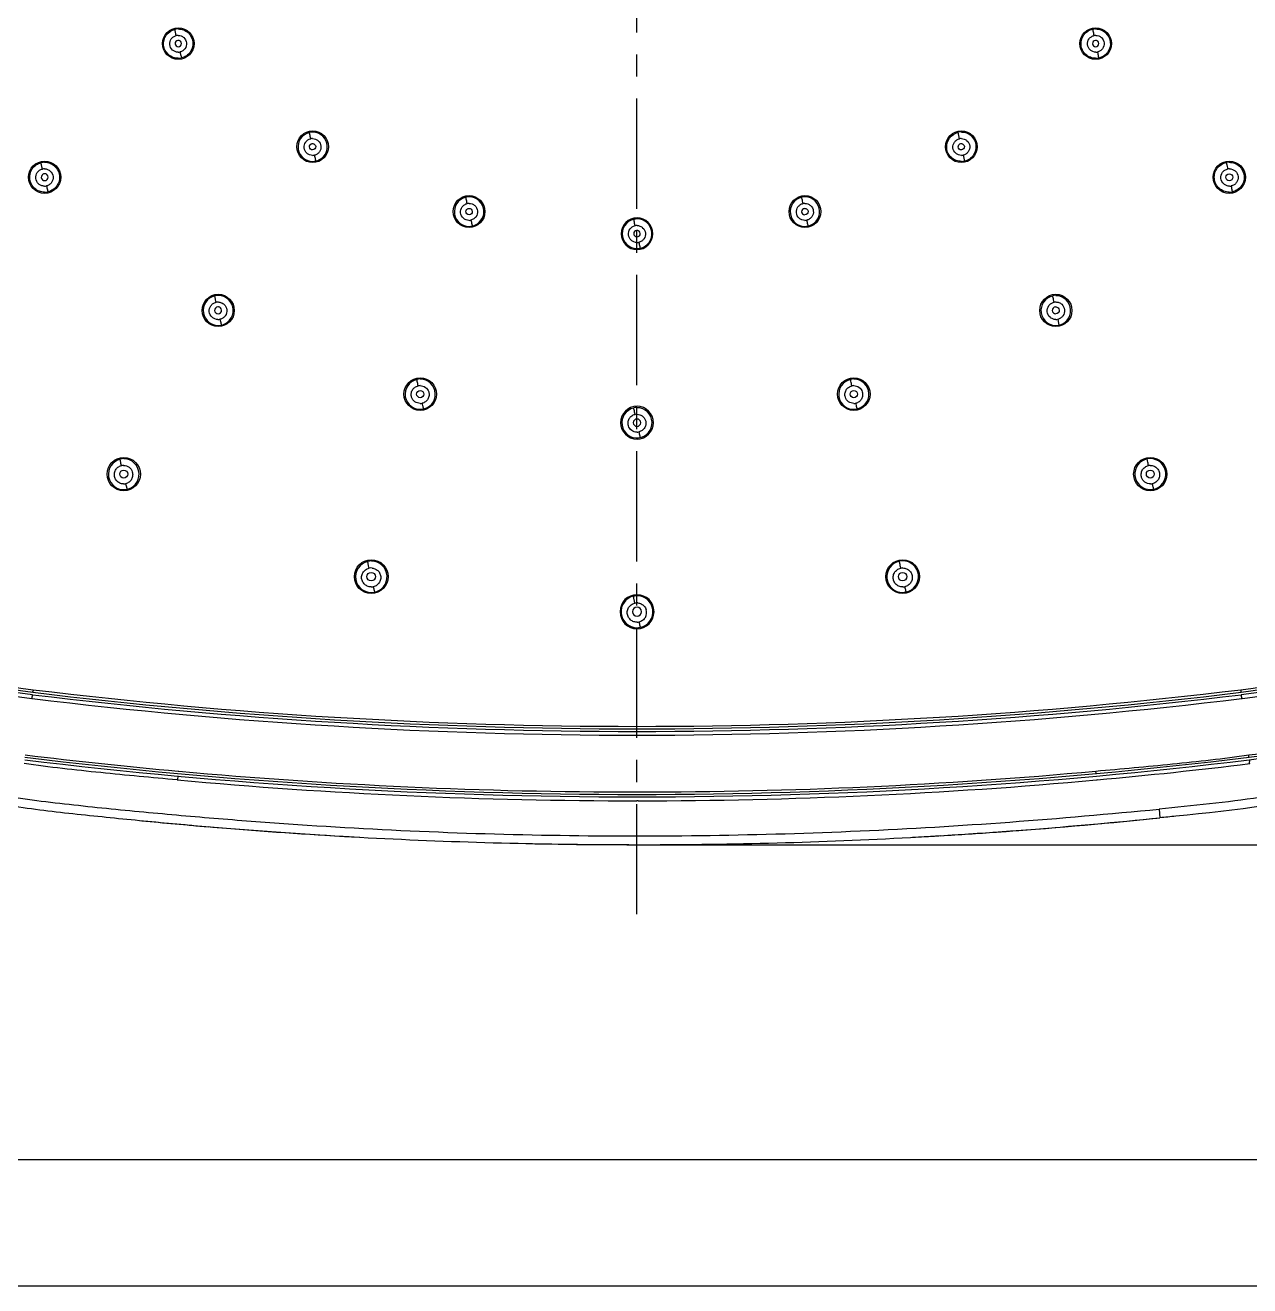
# Model space of a CAD drawing. Extents: x 60834 to 61254, y -28661 to -28364.
# Drawn here: x 60944.9 to 61042.1, y -28661.5 to -28561.4 of the extents above; entities that cross this region are included whole.
import ezdxf

# ---------------------------------------------------------------- set-up
doc = ezdxf.new("R2010")
doc.units = 0
doc.header["$LTSCALE"] = 7
doc.header["$MEASUREMENT"] = 0
doc.linetypes.add('CENTER', pattern=[2, 1.25, -0.25, 0.25, -0.25])
doc.layers.get('0').update_dxf_attribs({"color": 2, "linetype": 'CONTINUOUS'})
for name, color, linetype in [('08_ALL_FEATURES', 7, 'CONTINUOUS'), ('CL', 1, 'CENTER'), ('DIM', 2, 'CONTINUOUS'), ('TXT', 4, 'CONTINUOUS')]:
    doc.layers.add(name, color=color, linetype=linetype)

# ---------------------------------------------------------------- blocks, each defined once
blk = doc.blocks.new('BORDER')
blk.add_line((0, 0), (1, 0))

msp = doc.modelspace()

# ---------------------------------------------------------------- linework, layer by layer
at = {"layer": '08_ALL_FEATURES', "color": 7, "linetype": 'Continuous'}
for p, q in [((61019.1, -28570.45), (61019, -28569.94)), ((61019.38, -28571.76), (61019.48, -28572.23)), ((61026.89, -28584.79), (61026.98, -28585.25)), ((61041.55, -28614.87), (61041.51, -28614.88)), ((61042.07, -28619.51), (61042.07, -28619.45)), ((60957.03, -28621.03), (60957, -28621.34)), ((60957.07, -28620.65), (60957.12, -28620.65)), ((61029.93, -28620.83), (61029.91, -28620.64)), ((61030.03, -28621.34), (61029.97, -28621.35)), ((60993.49, -28622.3), (60993.59, -28622.3)), ((60993.59, -28623), (60993.48, -28623)), ((61034.45, -28624.41), (61034.77, -28624.38)), ((61034.77, -28624.38), (61035.01, -28624.35)), ((61034.94, -28623.66), (61035.01, -28624.35))]:
    msp.add_line(p, q, dxfattribs=at)
for centre, radius in [((60957.07, -28562.9), 1.25), ((61029.9, -28562.9), 1.25), ((60967.74, -28571.09), 1.26), ((61019.24, -28571.09), 1.26), ((60946.46, -28573.51), 1.28), ((61040.51, -28573.51), 1.28), ((61040.51, -28573.51), 0.271), ((60980.16, -28576.23), 1.26), ((61006.82, -28576.23), 1.26), ((60960.24, -28584.08), 1.28), ((61026.74, -28584.08), 1.28), ((60976.28, -28590.72), 1.29), ((61010.7, -28590.72), 1.29), ((60976.28, -28590.72), 0.287), ((61010.7, -28590.72), 0.287), ((60952.74, -28597.07), 1.32), ((61034.24, -28597.07), 1.32), ((60952.74, -28597.07), 0.314), ((61034.24, -28597.07), 0.314), ((60972.39, -28605.21), 1.34), ((61014.58, -28605.21), 1.34), ((60972.39, -28605.21), 0.338), ((61014.58, -28605.21), 0.338)]:
    msp.add_circle(centre, radius, dxfattribs=at)
for centre, radius, start, end in [((60957.07, -28562.89), 1.16, 89.7929, 103.0205), ((60957.06, -28562.92), 0.669, 89.3506, 103.0113), ((61029.9, -28562.89), 1.15, 89.8424, 101.1871), ((61029.92, -28562.92), 0.668, 90.6955, 101.2686), ((60957.06, -28562.91), 0.669, 269.3507, 283.0116), ((60957.07, -28562.91), 1.16, 269.897, 282.9821), ((61029.91, -28562.91), 1.16, 269.8334, 281.2278), ((61029.92, -28562.91), 0.668, 270.6956, 281.2683), ((60967.74, -28571.09), 1.16, 102.5524, 89.9853), ((60967.73, -28571.08), 1.16, 89.8056, 102.4802), ((60967.73, -28571.11), 0.672, 89.7624, 102.4836), ((61019.23, -28571.07), 1.16, 89.8246, 101.8227), ((61019.24, -28571.11), 0.672, 90.2826, 101.8548), ((60946.46, -28573.5), 1.18, 89.7815, 103.5245), ((60967.73, -28571.1), 0.672, 269.7625, 282.4836), ((61019.24, -28571.09), 1.16, 269.851, 281.8325), ((61040.51, -28573.49), 1.17, 89.8568, 100.7786), ((60946.44, -28573.53), 0.692, 88.9844, 103.4581), ((61040.53, -28573.53), 0.691, 91.0649, 100.9135), ((60951.06, -28568.91), 46, 186.9378, 263.0622), ((60951.06, -28568.91), 45.8, 186.9378, 263.0622), ((60951.06, -28568.91), 45.61, 186.9506, 263.0462), ((60946.45, -28573.52), 0.692, 268.9844, 283.4585), ((61040.53, -28573.53), 0.691, 271.065, 280.9129), ((61035.91, -28568.91), 45.61, 276.9504, 353.047), ((61035.91, -28568.91), 45.8, 276.9378, 353.0622), ((61035.91, -28568.91), 46, 276.9378, 353.0622), ((60951.06, -28568.91), 46.31, 187.0008, 263.048), ((60946.47, -28573.51), 1.18, 269.9161, 283.4626), ((60980.16, -28576.24), 1.17, 102.3731, 89.9918), ((60980.15, -28576.22), 1.16, 89.8111, 102.3026), ((61006.82, -28576.24), 1.17, 102.1278, 89.9991), ((61006.81, -28576.22), 1.16, 89.8172, 102.0599), ((61040.51, -28573.52), 1.18, 269.8175, 280.8352), ((61035.91, -28568.91), 46.31, 277.0008, 353.0481), ((61035.91, -28568.91), 51, 276.9378, 353.0622), ((61035.91, -28568.91), 51.2, 276.9378, 353.0622), ((60980.16, -28576.26), 0.678, 89.9313, 102.2926), ((61006.82, -28576.26), 0.678, 90.1135, 102.0729), ((60980.16, -28576.26), 0.67, 269.8519, 282.3697), ((60993.49, -28577.99), 1.26, 90.0044, 269.9956), ((60993.49, -28577.99), 1.17, 102.2583, 282.1802), ((60993.48, -28577.98), 1.16, 89.8139, 102.189), ((60993.49, -28578.02), 0.68, 90.0224, 102.1869), ((60993.49, -28577.99), 1.26, 270.0044, 89.9956), ((60993.49, -28577.99), 1.18, 282.2401, 89.9955), ((61006.82, -28576.26), 0.669, 270.0335, 282.1508), ((60993.49, -28578.02), 0.672, 269.9409, 282.2659), ((60960.24, -28584.08), 1.19, 102.8029, 89.9794), ((60960.23, -28584.07), 1.18, 89.7988, 102.7267), ((60960.23, -28584.11), 0.699, 89.6066, 102.6721), ((61026.74, -28584.09), 1.18, 101.763, 90.0123), ((61026.73, -28584.06), 1.18, 89.8278, 101.7036), ((61026.74, -28584.11), 0.698, 90.4397, 101.7386), ((61026.74, -28584.1), 0.698, 270.4395, 281.7338), ((60976.27, -28590.71), 1.19, 89.8059, 102.4482), ((61010.69, -28590.71), 1.19, 89.8158, 102.0654), ((60976.28, -28590.73), 1.2, 102.5219, 89.9896), ((60976.27, -28590.76), 0.711, 89.8683, 102.3815), ((61010.7, -28590.73), 1.2, 102.1302, 90.0013), ((61010.7, -28590.76), 0.711, 90.1741, 102.0498), ((61010.7, -28590.75), 0.711, 270.1746, 282.0432), ((60993.49, -28592.99), 1.3, 90.0055, 269.9945), ((60993.49, -28593), 1.2, 102.3348, 90), ((60993.48, -28592.98), 1.2, 89.8101, 102.2675), ((60993.49, -28593.03), 0.716, 90.0213, 102.2165), ((60993.49, -28592.99), 1.3, 270.0055, 89.9945), ((60993.49, -28592.99), 0.292, 90.0017, 269.9983), ((60993.49, -28592.99), 0.292, 270.0015, 89.9985), ((60993.49, -28593.02), 0.716, 270.0227, 282.2063), ((60952.74, -28597.08), 1.22, 103.1941, 89.9696), ((60952.73, -28597.06), 1.22, 89.7864, 103.1104), ((60952.73, -28597.12), 0.738, 89.4424, 103.1093), ((61034.24, -28597.07), 1.23, 101.539, 269.9735), ((61034.23, -28597.05), 1.22, 89.8322, 101.4804), ((61034.25, -28597.12), 0.736, 90.6368, 101.5331), ((61034.24, -28597.07), 1.23, 281.5413, 90.0265), ((60952.73, -28597.12), 0.731, 269.3387, 283.1601), ((61034.24, -28597.08), 1.22, 269.8231, 281.489), ((60972.4, -28605.22), 1.25, 102.766, 89.9894), ((60972.39, -28605.2), 1.24, 89.7919, 102.6889), ((60972.39, -28605.29), 0.769, 83.9656, 102.4235), ((61014.58, -28605.21), 1.26, 102.084, 269.9895), ((61014.58, -28605.2), 1.24, 89.8091, 102.0155), ((61014.59, -28605.29), 0.769, 90.3181, 101.8999), ((61014.58, -28605.21), 1.26, 282.0517, 90.0105), ((60972.39, -28605.26), 0.77, 269.7322, 282.3923), ((61014.58, -28605.22), 1.24, 269.8272, 281.988), ((61014.58, -28605.26), 0.77, 270.3166, 281.8761), ((60993.49, -28607.99), 1.35, 90.0113, 269.9887), ((60993.49, -28607.99), 1.27, 102.4377, 270), ((60993.48, -28607.98), 1.25, 89.7968, 102.3632), ((60993.49, -28608.08), 0.781, 90.0294, 102.125), ((60993.49, -28607.99), 1.35, 270.0113, 89.9887), ((60993.49, -28607.99), 1.27, 282.3853, 89.9999), ((60993.48, -28608.08), 0.784, 84.6885, 89.8399), ((60993.49, -28607.99), 0.347, 90.0038, 269.9962), ((60993.49, -28607.99), 0.347, 270.0037, 89.9963), ((60993.5, -28608.06), 0.756, 329.4881, 17.9221), ((60993.49, -28608.04), 0.782, 270.0258, 282.0912), ((60993.49, -28608), 1.26, 269.8336, 282.3148), ((60993.49, -28220.24), 397.05, 263.0622, 276.9378), ((60958.69, -28615.75), 13.23, 173.2063, 173.6569), ((60993.49, -28220.45), 396.64, 263.0573, 276.9425), ((60993.49, -28220.46), 397.33, 263.0573, 276.9423), ((60993.49, -28220.24), 397.25, 263.0622, 276.9378), ((60993.27, -28222.63), 399.66, 263.0512, 264.8025), ((61026.27, -28621.24), 15.9, 6.4591, 6.8032), ((60993.49, -28220.24), 402.45, 263.0622, 276.9378), ((60993.49, -28220.24), 402.25, 263.0622, 276.9378), ((60993.71, -28222.7), 400.29, 275.2055, 276.9489), ((61013.22, -28623.51), 29.12, 6.8124, 7.1243), ((60993.48, -28220.48), 402.52, 264.7996, 270), ((60993.49, -28220.38), 401.92, 264.8077, 270), ((60993.49, -28220.47), 401.83, 270.0148, 275.2007), ((60993.48, -28220.39), 402.61, 270.0151, 275.1995), ((60999.69, -28152.84), 473.93, 264.4891, 265.13), ((60992.77, -28234.89), 391.58, 265.119, 265.9624), ((60992.22, -28242.32), 384.13, 265.967, 266.8973), ((60993.51, -28220.35), 406.13, 268.7534, 269.9058), ((60994.41, -28236.27), 390.19, 273.079, 273.2167), ((60994.6, -28239.76), 386.69, 273.2166, 273.4106)]:
    msp.add_arc(centre, radius, start, end, dxfattribs=at)
for points, knots in [([(61092.79, -28526.49), (61092.79, -28529.17), (61092.73, -28534.53), (61092.49, -28542.57), (61092.08, -28550.61), (61091.61, -28557.29), (61091.15, -28562.64), (61090.78, -28566.64), (61090.41, -28570.65), (61089.95, -28574.65), (61089.34, -28578.62), (61088.48, -28582.56), (61087.35, -28586.43), (61085.92, -28590.2), (61084.19, -28593.84), (61081.53, -28598.5), (61077.61, -28603.97), (61071.95, -28609.74), (61066.59, -28613.81), (61061.99, -28616.58), (61058.39, -28618.39), (61054.66, -28619.92), (61050.82, -28621.14), (61046.91, -28622.09), (61042.94, -28622.77), (61038.94, -28623.26), (61036.27, -28623.52), (61034.94, -28623.66)], [0, 0, 0, 0, 0.062473, 0.12495, 0.187427, 0.249893, 0.281125, 0.312367, 0.34362, 0.374864, 0.406104, 0.43738, 0.468655, 0.499912, 0.53118, 0.56246, 0.624944, 0.687427, 0.74991, 0.781181, 0.812453, 0.843717, 0.874986, 0.906263, 0.93751, 0.968753, 1, 1, 1, 1]), ([(61093.49, -28526.49), (61093.49, -28531.24), (61093.32, -28540.77), (61092.57, -28555.05), (61091.29, -28569.25), (61089.65, -28583.53), (61084.01, -28596.83), (61075.23, -28608.26), (61063.85, -28617), (61050.49, -28622.66), (61040.6, -28623.79), (61035.43, -28624.31), (61035.01, -28624.35)], [0, 0, 0, 0, 0.11002, 0.220041, 0.330061, 0.440081, 0.550102, 0.660122, 0.770142, 0.880163, 0.990183, 1, 1, 1, 1]), ([(60957.07, -28564.07), (60956.93, -28564.07), (60956.65, -28564.02), (60956.28, -28563.79), (60956.01, -28563.45), (60955.84, -28562.91), (60956.03, -28562.17), (60956.54, -28561.83), (60956.81, -28561.77)], [0, 0, 0, 0, 0.125894, 0.252493, 0.378539, 0.504126, 0.751887, 1, 1, 1, 1]), ([(60957.05, -28563.58), (60956.97, -28563.58), (60956.81, -28563.55), (60956.53, -28563.38), (60956.33, -28562.99), (60956.45, -28562.57), (60956.68, -28562.35), (60956.83, -28562.28), (60956.91, -28562.26)], [0, 0, 0, 0, 0.125973, 0.251976, 0.500135, 0.74816, 0.874096, 1, 1, 1, 1]), ([(60956.91, -28562.26), (60956.89, -28562.21), (60956.87, -28562.12), (60956.85, -28562), (60956.83, -28561.92), (60956.82, -28561.86), (60956.81, -28561.81), (60956.81, -28561.78), (60956.8, -28561.77), (60956.81, -28561.77)], [0, 0, 0, 0, 0.359212, 0.535051, 0.693385, 0.823417, 0.91909, 0.977034, 1, 1, 1, 1]), ([(60957.07, -28561.74), (60957.21, -28561.74), (60957.5, -28561.79), (60957.98, -28562.08), (60958.34, -28562.76), (60958.14, -28563.49), (60957.73, -28563.89), (60957.47, -28564.01), (60957.33, -28564.04)], [0, 0, 0, 0, 0.126006, 0.251731, 0.499613, 0.747897, 0.874031, 1, 1, 1, 1]), ([(60957.07, -28562.25), (60957.15, -28562.25), (60957.31, -28562.28), (60957.58, -28562.45), (60957.78, -28562.84), (60957.67, -28563.26), (60957.44, -28563.48), (60957.29, -28563.54), (60957.21, -28563.56)], [0, 0, 0, 0, 0.125981, 0.251975, 0.500137, 0.74816, 0.87409, 1, 1, 1, 1]), ([(61029.9, -28564.07), (61029.76, -28564.07), (61029.47, -28564.01), (61029.1, -28563.78), (61028.84, -28563.44), (61028.68, -28562.89), (61028.87, -28562.14), (61029.4, -28561.81), (61029.68, -28561.76)], [0, 0, 0, 0, 0.125831, 0.252347, 0.378401, 0.504002, 0.751837, 1, 1, 1, 1]), ([(61029.92, -28563.58), (61029.84, -28563.58), (61029.68, -28563.55), (61029.39, -28563.38), (61029.19, -28562.99), (61029.31, -28562.56), (61029.55, -28562.34), (61029.71, -28562.28), (61029.79, -28562.26)], [0, 0, 0, 0, 0.126061, 0.252086, 0.499928, 0.747847, 0.873937, 1, 1, 1, 1]), ([(61029.79, -28562.26), (61029.77, -28562.2), (61029.75, -28562.08), (61029.72, -28561.95), (61029.7, -28561.85), (61029.69, -28561.8), (61029.68, -28561.78), (61029.68, -28561.76), (61029.68, -28561.76)], [0, 0, 0, 0, 0.358476, 0.693205, 0.823585, 0.919465, 0.977384, 1, 1, 1, 1]), ([(61029.9, -28561.74), (61030.05, -28561.74), (61030.33, -28561.79), (61030.82, -28562.09), (61031.18, -28562.77), (61030.97, -28563.52), (61030.54, -28563.91), (61030.27, -28564.02), (61030.13, -28564.05)], [0, 0, 0, 0, 0.1261, 0.251783, 0.499496, 0.747694, 0.87393, 1, 1, 1, 1]), ([(61029.91, -28562.25), (61029.99, -28562.25), (61030.15, -28562.28), (61030.44, -28562.45), (61030.64, -28562.84), (61030.52, -28563.26), (61030.28, -28563.49), (61030.13, -28563.55), (61030.05, -28563.57)], [0, 0, 0, 0, 0.12605, 0.25207, 0.499901, 0.747831, 0.873926, 1, 1, 1, 1]), ([(60957.04, -28562.65), (60956.98, -28562.65), (60956.86, -28562.73), (60956.8, -28562.91), (60956.88, -28563.1), (60957.01, -28563.15), (60957.07, -28563.15)], [0, 0, 0, 0, 0.250515, 0.499451, 0.749763, 1, 1, 1, 1]), ([(60957.07, -28563.15), (60957.14, -28563.15), (60957.27, -28563.09), (60957.35, -28562.89), (60957.27, -28562.72), (60957.15, -28562.66), (60957.08, -28562.65), (60957.04, -28562.65)], [0, 0, 0, 0, 0.248554, 0.497242, 0.745986, 0.87313, 1, 1, 1, 1]), ([(61029.88, -28562.65), (61029.82, -28562.65), (61029.69, -28562.73), (61029.63, -28562.92), (61029.71, -28563.1), (61029.84, -28563.15), (61029.9, -28563.15)], [0, 0, 0, 0, 0.250629, 0.49964, 0.749852, 1, 1, 1, 1]), ([(61029.9, -28563.15), (61029.97, -28563.15), (61030.1, -28563.09), (61030.18, -28562.89), (61030.1, -28562.72), (61029.98, -28562.66), (61029.91, -28562.65), (61029.88, -28562.65)], [0, 0, 0, 0, 0.248643, 0.497409, 0.746046, 0.873139, 1, 1, 1, 1]), ([(60957.21, -28563.56), (60957.22, -28563.62), (60957.24, -28563.71), (60957.27, -28563.82), (60957.29, -28563.89), (60957.31, -28563.95), (60957.32, -28564), (60957.33, -28564.02), (60957.33, -28564.04), (60957.33, -28564.04)], [0, 0, 0, 0, 0.362439, 0.537991, 0.695388, 0.824405, 0.91933, 0.976996, 1, 1, 1, 1]), ([(61030.05, -28563.57), (61030.06, -28563.63), (61030.08, -28563.74), (61030.1, -28563.87), (61030.12, -28563.96), (61030.13, -28564), (61030.13, -28564.03), (61030.13, -28564.04), (61030.13, -28564.05)], [0, 0, 0, 0, 0.363559, 0.696362, 0.825145, 0.919848, 0.977329, 1, 1, 1, 1]), ([(60967.73, -28571.77), (60967.65, -28571.77), (60967.49, -28571.74), (60967.21, -28571.57), (60967, -28571.18), (60967.12, -28570.76), (60967.35, -28570.54), (60967.51, -28570.47), (60967.59, -28570.45)], [0, 0, 0, 0, 0.1261, 0.252174, 0.500118, 0.747962, 0.873971, 1, 1, 1, 1]), ([(60967.59, -28570.45), (60967.57, -28570.39), (60967.55, -28570.28), (60967.52, -28570.14), (60967.5, -28570.04), (60967.49, -28569.99), (60967.49, -28569.96), (60967.48, -28569.95), (60967.48, -28569.95)], [0, 0, 0, 0, 0.357842, 0.692808, 0.823395, 0.919434, 0.977415, 1, 1, 1, 1]), ([(60967.73, -28570.44), (60967.82, -28570.44), (60967.98, -28570.47), (60968.26, -28570.64), (60968.46, -28571.03), (60968.35, -28571.45), (60968.11, -28571.68), (60967.96, -28571.74), (60967.88, -28571.76)], [0, 0, 0, 0, 0.126091, 0.25216, 0.500093, 0.747946, 0.873959, 1, 1, 1, 1]), ([(61019.24, -28572.25), (61019.1, -28572.25), (61018.81, -28572.2), (61018.44, -28571.97), (61018.17, -28571.63), (61018.01, -28571.08), (61018.2, -28570.33), (61018.72, -28570), (61019, -28569.94)], [0, 0, 0, 0, 0.125872, 0.252404, 0.378424, 0.503979, 0.751754, 1, 1, 1, 1]), ([(61019.24, -28571.77), (61019.16, -28571.77), (61019, -28571.75), (61018.72, -28571.57), (61018.51, -28571.18), (61018.63, -28570.76), (61018.87, -28570.53), (61019.02, -28570.47), (61019.1, -28570.45)], [0, 0, 0, 0, 0.126099, 0.252149, 0.499998, 0.747857, 0.873925, 1, 1, 1, 1]), ([(61019.24, -28569.92), (61019.38, -28569.92), (61019.67, -28569.97), (61020.15, -28570.27), (61020.51, -28570.95), (61020.31, -28571.7), (61019.89, -28572.09), (61019.62, -28572.2), (61019.48, -28572.23)], [0, 0, 0, 0, 0.126132, 0.25186, 0.499601, 0.747758, 0.873953, 1, 1, 1, 1]), ([(61019.24, -28570.44), (61019.32, -28570.44), (61019.48, -28570.47), (61019.77, -28570.64), (61019.97, -28571.03), (61019.85, -28571.45), (61019.61, -28571.68), (61019.46, -28571.74), (61019.38, -28571.76)], [0, 0, 0, 0, 0.126089, 0.252135, 0.499971, 0.747841, 0.873914, 1, 1, 1, 1]), ([(60967.74, -28571.34), (60967.67, -28571.34), (60967.55, -28571.29), (60967.46, -28571.1), (60967.52, -28570.94), (60967.62, -28570.86), (60967.68, -28570.84), (60967.71, -28570.84)], [0, 0, 0, 0, 0.248917, 0.497808, 0.745958, 0.873804, 1, 1, 1, 1]), ([(60967.71, -28570.84), (60967.74, -28570.84), (60967.81, -28570.84), (60967.93, -28570.91), (60968.02, -28571.07), (60967.94, -28571.28), (60967.8, -28571.34), (60967.74, -28571.34)], [0, 0, 0, 0, 0.126906, 0.254097, 0.502748, 0.751376, 1, 1, 1, 1]), ([(61019.24, -28571.34), (61019.17, -28571.34), (61019.05, -28571.29), (61018.96, -28571.1), (61019.03, -28570.91), (61019.15, -28570.84), (61019.21, -28570.84)], [0, 0, 0, 0, 0.250026, 0.500014, 0.749374, 1, 1, 1, 1]), ([(61019.21, -28570.84), (61019.24, -28570.84), (61019.31, -28570.84), (61019.43, -28570.91), (61019.52, -28571.07), (61019.44, -28571.28), (61019.3, -28571.34), (61019.24, -28571.34)], [0, 0, 0, 0, 0.1269, 0.254064, 0.502651, 0.751328, 1, 1, 1, 1]), ([(60946.46, -28574.7), (60946.32, -28574.7), (60946.03, -28574.64), (60945.66, -28574.42), (60945.39, -28574.07), (60945.21, -28573.52), (60945.39, -28572.77), (60945.91, -28572.42), (60946.18, -28572.35)], [0, 0, 0, 0, 0.1259, 0.252529, 0.378586, 0.50418, 0.751915, 1, 1, 1, 1]), ([(60946.28, -28572.86), (60946.27, -28572.8), (60946.25, -28572.71), (60946.22, -28572.59), (60946.21, -28572.51), (60946.19, -28572.45), (60946.19, -28572.4), (60946.18, -28572.37), (60946.18, -28572.36), (60946.18, -28572.35)], [0, 0, 0, 0, 0.357967, 0.533652, 0.692032, 0.822214, 0.918092, 0.976324, 1, 1, 1, 1]), ([(60946.46, -28572.32), (60946.61, -28572.32), (60946.9, -28572.37), (60947.27, -28572.6), (60947.54, -28572.95), (60947.67, -28573.37), (60947.64, -28573.8), (60947.46, -28574.2), (60947.15, -28574.51), (60946.88, -28574.63), (60946.74, -28574.66)], [0, 0, 0, 0, 0.12499, 0.249748, 0.374988, 0.499772, 0.624614, 0.750085, 0.875125, 1, 1, 1, 1]), ([(60967.88, -28571.76), (60967.89, -28571.82), (60967.91, -28571.92), (60967.94, -28572.05), (60967.97, -28572.14), (60967.98, -28572.18), (60967.99, -28572.21), (60967.99, -28572.22), (60967.99, -28572.23)], [0, 0, 0, 0, 0.364102, 0.696675, 0.82529, 0.919882, 0.977334, 1, 1, 1, 1]), ([(61040.51, -28574.7), (61040.36, -28574.7), (61040.07, -28574.64), (61039.69, -28574.41), (61039.42, -28574.05), (61039.3, -28573.62), (61039.34, -28573.18), (61039.54, -28572.78), (61039.87, -28572.48), (61040.14, -28572.37), (61040.29, -28572.34)], [0, 0, 0, 0, 0.124745, 0.250147, 0.375118, 0.499664, 0.624722, 0.749628, 0.874473, 1, 1, 1, 1]), ([(61040.4, -28572.85), (61040.39, -28572.79), (61040.37, -28572.7), (61040.35, -28572.58), (61040.33, -28572.5), (61040.31, -28572.44), (61040.3, -28572.39), (61040.29, -28572.36), (61040.29, -28572.34), (61040.29, -28572.34)], [0, 0, 0, 0, 0.356908, 0.532948, 0.69195, 0.822713, 0.918925, 0.977068, 1, 1, 1, 1]), ([(61040.51, -28572.32), (61040.65, -28572.32), (61040.95, -28572.38), (61041.45, -28572.68), (61041.81, -28573.38), (61041.59, -28574.14), (61041.15, -28574.54), (61040.88, -28574.65), (61040.73, -28574.68)], [0, 0, 0, 0, 0.126133, 0.251799, 0.499443, 0.747632, 0.873903, 1, 1, 1, 1]), ([(60946.43, -28574.22), (60946.35, -28574.21), (60946.18, -28574.18), (60945.9, -28574.01), (60945.7, -28573.61), (60945.81, -28573.18), (60946.05, -28572.94), (60946.2, -28572.88), (60946.28, -28572.86)], [0, 0, 0, 0, 0.126056, 0.252142, 0.500269, 0.74816, 0.874076, 1, 1, 1, 1]), ([(60946.44, -28573.24), (60946.4, -28573.24), (60946.33, -28573.26), (60946.23, -28573.35), (60946.17, -28573.52), (60946.26, -28573.72), (60946.4, -28573.78), (60946.46, -28573.78)], [0, 0, 0, 0, 0.126145, 0.254215, 0.502177, 0.751039, 1, 1, 1, 1]), ([(60946.46, -28573.78), (60946.54, -28573.78), (60946.68, -28573.72), (60946.77, -28573.49), (60946.68, -28573.31), (60946.55, -28573.24), (60946.47, -28573.24), (60946.44, -28573.24)], [0, 0, 0, 0, 0.248515, 0.49713, 0.745916, 0.87312, 1, 1, 1, 1]), ([(60946.46, -28572.84), (60946.54, -28572.84), (60946.7, -28572.87), (60946.99, -28573.05), (60947.19, -28573.45), (60947.08, -28573.88), (60946.84, -28574.11), (60946.69, -28574.18), (60946.61, -28574.2)], [0, 0, 0, 0, 0.126049, 0.252128, 0.500245, 0.748145, 0.874064, 1, 1, 1, 1]), ([(61040.54, -28574.22), (61040.46, -28574.22), (61040.28, -28574.19), (61039.99, -28574.01), (61039.78, -28573.61), (61039.9, -28573.16), (61040.15, -28572.93), (61040.32, -28572.87), (61040.4, -28572.85)], [0, 0, 0, 0, 0.126055, 0.252046, 0.499793, 0.747745, 0.873894, 1, 1, 1, 1]), ([(61040.52, -28572.84), (61040.6, -28572.84), (61040.77, -28572.87), (61041.07, -28573.04), (61041.28, -28573.45), (61041.16, -28573.89), (61040.9, -28574.12), (61040.74, -28574.19), (61040.66, -28574.2)], [0, 0, 0, 0, 0.126043, 0.25203, 0.499766, 0.747729, 0.873883, 1, 1, 1, 1]), ([(60946.61, -28574.2), (60946.62, -28574.25), (60946.64, -28574.34), (60946.67, -28574.45), (60946.69, -28574.52), (60946.71, -28574.58), (60946.72, -28574.62), (60946.73, -28574.65), (60946.74, -28574.66), (60946.74, -28574.66)], [0, 0, 0, 0, 0.362741, 0.537982, 0.694956, 0.82362, 0.918389, 0.976222, 1, 1, 1, 1]), ([(61040.66, -28574.2), (61040.67, -28574.26), (61040.69, -28574.35), (61040.7, -28574.46), (61040.72, -28574.53), (61040.73, -28574.59), (61040.73, -28574.63), (61040.73, -28574.66), (61040.74, -28574.67), (61040.73, -28574.68)], [0, 0, 0, 0, 0.364545, 0.539893, 0.696667, 0.825019, 0.919459, 0.976952, 1, 1, 1, 1]), ([(60980.01, -28575.6), (60980, -28575.54), (60979.97, -28575.42), (60979.94, -28575.28), (60979.92, -28575.18), (60979.91, -28575.13), (60979.91, -28575.1), (60979.91, -28575.09), (60979.91, -28575.08)], [0, 0, 0, 0, 0.357011, 0.692378, 0.823264, 0.919508, 0.977531, 1, 1, 1, 1]), ([(61006.68, -28575.6), (61006.66, -28575.53), (61006.64, -28575.42), (61006.6, -28575.26), (61006.58, -28575.15), (61006.57, -28575.1), (61006.57, -28575.08)], [0, 0, 0, 0, 0.356925, 0.692386, 0.919602, 1, 1, 1, 1]), ([(61042.06, -28619.36), (61044.84, -28619.02), (61050.38, -28617.88), (61058.26, -28614.8), (61065.54, -28610.49), (61072, -28605.01), (61077.47, -28598.56), (61081.8, -28591.28), (61084.87, -28583.38), (61086.02, -28577.84), (61086.36, -28575.05)], [0, 0, 0, 0, 0.124961, 0.249902, 0.374878, 0.4998, 0.624775, 0.749698, 0.874891, 1, 1, 1, 1]), ([(60980.15, -28576.93), (60980.07, -28576.93), (60979.91, -28576.9), (60979.63, -28576.73), (60979.42, -28576.33), (60979.54, -28575.91), (60979.78, -28575.68), (60979.93, -28575.61), (60980.01, -28575.6)], [0, 0, 0, 0, 0.126125, 0.252206, 0.500099, 0.747909, 0.873939, 1, 1, 1, 1]), ([(60980.16, -28576.49), (60980.09, -28576.49), (60979.96, -28576.44), (60979.88, -28576.25), (60979.93, -28576.08), (60980.03, -28576), (60980.1, -28575.98), (60980.13, -28575.98)], [0, 0, 0, 0, 0.249155, 0.497829, 0.745758, 0.873759, 1, 1, 1, 1]), ([(60980.13, -28575.98), (60980.17, -28575.98), (60980.24, -28575.98), (60980.36, -28576.05), (60980.44, -28576.22), (60980.37, -28576.43), (60980.23, -28576.49), (60980.16, -28576.49)], [0, 0, 0, 0, 0.126927, 0.254119, 0.502734, 0.751349, 1, 1, 1, 1]), ([(60980.16, -28575.58), (60980.24, -28575.58), (60980.4, -28575.61), (60980.69, -28575.78), (60980.89, -28576.18), (60980.77, -28576.6), (60980.53, -28576.83), (60980.38, -28576.89), (60980.3, -28576.91)], [0, 0, 0, 0, 0.126115, 0.252191, 0.500072, 0.747893, 0.873927, 1, 1, 1, 1]), ([(61006.82, -28576.93), (61006.74, -28576.93), (61006.57, -28576.9), (61006.29, -28576.73), (61006.08, -28576.33), (61006.2, -28575.9), (61006.44, -28575.68), (61006.6, -28575.61), (61006.68, -28575.6)], [0, 0, 0, 0, 0.126123, 0.252194, 0.500048, 0.747867, 0.873921, 1, 1, 1, 1]), ([(61006.79, -28575.98), (61006.73, -28575.98), (61006.6, -28576.05), (61006.53, -28576.24), (61006.62, -28576.44), (61006.75, -28576.49), (61006.82, -28576.49)], [0, 0, 0, 0, 0.250642, 0.499551, 0.749741, 1, 1, 1, 1]), ([(61006.79, -28575.98), (61006.82, -28575.98), (61006.89, -28575.98), (61007.02, -28576.05), (61007.1, -28576.22), (61007.02, -28576.43), (61006.88, -28576.49), (61006.82, -28576.49)], [0, 0, 0, 0, 0.126925, 0.254112, 0.502697, 0.751333, 1, 1, 1, 1]), ([(61006.82, -28575.58), (61006.9, -28575.58), (61007.06, -28575.61), (61007.35, -28575.78), (61007.55, -28576.18), (61007.44, -28576.6), (61007.19, -28576.83), (61007.04, -28576.9), (61006.96, -28576.91)], [0, 0, 0, 0, 0.126114, 0.252179, 0.500021, 0.747851, 0.873909, 1, 1, 1, 1]), ([(60980.3, -28576.91), (60980.31, -28576.97), (60980.34, -28577.08), (60980.37, -28577.21), (60980.39, -28577.29), (60980.4, -28577.34), (60980.4, -28577.36), (60980.41, -28577.38), (60980.41, -28577.38)], [0, 0, 0, 0, 0.364774, 0.697059, 0.825466, 0.919924, 0.977343, 1, 1, 1, 1]), ([(60993.49, -28578.69), (60993.4, -28578.69), (60993.24, -28578.66), (60992.95, -28578.48), (60992.75, -28578.09), (60992.87, -28577.66), (60993.11, -28577.43), (60993.26, -28577.37), (60993.34, -28577.35)], [0, 0, 0, 0, 0.126132, 0.252212, 0.500078, 0.747881, 0.873924, 1, 1, 1, 1]), ([(60993.34, -28577.35), (60993.33, -28577.29), (60993.3, -28577.17), (60993.27, -28577.03), (60993.26, -28576.93), (60993.25, -28576.89), (60993.24, -28576.85), (60993.24, -28576.84), (60993.24, -28576.84)], [0, 0, 0, 0, 0.356737, 0.692233, 0.823218, 0.919531, 0.977572, 1, 1, 1, 1]), ([(60993.49, -28577.33), (60993.57, -28577.34), (60993.73, -28577.37), (60994.02, -28577.54), (60994.22, -28577.93), (60994.11, -28578.36), (60993.87, -28578.59), (60993.71, -28578.65), (60993.63, -28578.67)], [0, 0, 0, 0, 0.126122, 0.252197, 0.500052, 0.747865, 0.873912, 1, 1, 1, 1]), ([(61006.96, -28576.91), (61006.97, -28576.97), (61007, -28577.08), (61007.02, -28577.22), (61007.05, -28577.32), (61007.06, -28577.37), (61007.06, -28577.38)], [0, 0, 0, 0, 0.36494, 0.697233, 0.920051, 1, 1, 1, 1]), ([(60993.46, -28577.73), (60993.4, -28577.73), (60993.27, -28577.8), (60993.2, -28578), (60993.29, -28578.19), (60993.42, -28578.24), (60993.49, -28578.24)], [0, 0, 0, 0, 0.250635, 0.499526, 0.749722, 1, 1, 1, 1]), ([(60993.49, -28578.24), (60993.55, -28578.24), (60993.7, -28578.18), (60993.78, -28577.97), (60993.69, -28577.8), (60993.57, -28577.73), (60993.49, -28577.73), (60993.46, -28577.73)], [0, 0, 0, 0, 0.248647, 0.497282, 0.7459, 0.87307, 1, 1, 1, 1]), ([(60993.63, -28578.67), (60993.64, -28578.73), (60993.67, -28578.84), (60993.7, -28578.96), (60993.71, -28579.05), (60993.73, -28579.1), (60993.73, -28579.12), (60993.74, -28579.14)], [0, 0, 0, 0, 0.365043, 0.697254, 0.825593, 0.92, 1, 1, 1, 1]), ([(60960.22, -28584.8), (60960.14, -28584.8), (60959.97, -28584.77), (60959.68, -28584.59), (60959.47, -28584.19), (60959.59, -28583.75), (60959.84, -28583.52), (60959.99, -28583.45), (60960.08, -28583.43)], [0, 0, 0, 0, 0.126169, 0.2523, 0.500242, 0.747969, 0.873951, 1, 1, 1, 1]), ([(60960.08, -28583.43), (60960.06, -28583.37), (60960.04, -28583.28), (60960.02, -28583.16), (60960, -28583.08), (60959.99, -28583.01), (60959.98, -28582.96), (60959.97, -28582.93), (60959.97, -28582.92), (60959.97, -28582.91)], [0, 0, 0, 0, 0.35586, 0.532003, 0.691333, 0.822452, 0.918926, 0.977155, 1, 1, 1, 1]), ([(60960.23, -28583.41), (60960.32, -28583.42), (60960.49, -28583.45), (60960.78, -28583.62), (60960.99, -28584.03), (60960.87, -28584.46), (60960.62, -28584.7), (60960.46, -28584.76), (60960.38, -28584.78)], [0, 0, 0, 0, 0.126161, 0.252287, 0.500217, 0.747955, 0.87394, 1, 1, 1, 1]), ([(61026.75, -28584.8), (61026.66, -28584.8), (61026.49, -28584.77), (61026.2, -28584.59), (61025.99, -28584.19), (61026.11, -28583.75), (61026.36, -28583.51), (61026.52, -28583.45), (61026.6, -28583.43)], [0, 0, 0, 0, 0.126155, 0.252217, 0.499951, 0.74774, 0.873852, 1, 1, 1, 1]), ([(61026.6, -28583.43), (61026.58, -28583.31), (61026.54, -28583.14), (61026.51, -28582.96), (61026.49, -28582.91)], [0, 0, 0, 0, 0.691574, 1, 1, 1, 1]), ([(61026.74, -28583.41), (61026.82, -28583.41), (61027, -28583.44), (61027.29, -28583.62), (61027.5, -28584.03), (61027.38, -28584.47), (61027.13, -28584.7), (61026.97, -28584.77), (61026.89, -28584.79)], [0, 0, 0, 0, 0.126145, 0.252202, 0.499925, 0.747724, 0.873841, 1, 1, 1, 1]), ([(60960.21, -28583.8), (60960.14, -28583.8), (60960.01, -28583.88), (60959.93, -28584.09), (60960.03, -28584.3), (60960.17, -28584.35), (60960.24, -28584.35)], [0, 0, 0, 0, 0.250465, 0.499651, 0.749678, 1, 1, 1, 1]), ([(60960.24, -28584.35), (60960.31, -28584.35), (60960.46, -28584.29), (60960.54, -28584.06), (60960.45, -28583.88), (60960.32, -28583.8), (60960.25, -28583.8), (60960.21, -28583.8)], [0, 0, 0, 0, 0.248621, 0.497145, 0.745782, 0.873037, 1, 1, 1, 1]), ([(61026.71, -28583.8), (61026.64, -28583.8), (61026.51, -28583.88), (61026.43, -28584.09), (61026.53, -28584.3), (61026.67, -28584.35), (61026.74, -28584.35)], [0, 0, 0, 0, 0.250612, 0.499919, 0.749802, 1, 1, 1, 1]), ([(61026.71, -28583.8), (61026.74, -28583.8), (61026.82, -28583.81), (61026.95, -28583.88), (61027.04, -28584.06), (61026.96, -28584.29), (61026.81, -28584.35), (61026.74, -28584.35)], [0, 0, 0, 0, 0.127, 0.253045, 0.502296, 0.751017, 1, 1, 1, 1]), ([(60960.38, -28584.78), (60960.4, -28584.84), (60960.42, -28584.95), (60960.45, -28585.07), (60960.47, -28585.16), (60960.48, -28585.2), (60960.49, -28585.23), (60960.5, -28585.24), (60960.5, -28585.24)], [0, 0, 0, 0, 0.365415, 0.697164, 0.82525, 0.919517, 0.976968, 1, 1, 1, 1]), ([(60975.66, -28590.4), (60975.71, -28590.32), (60975.84, -28590.17), (60976.03, -28590.09), (60976.12, -28590.07)], [0, 0, 0, 0, 0.499746, 1, 1, 1, 1]), ([(60976.12, -28590.07), (60976.11, -28590.01), (60976.08, -28589.89), (60976.05, -28589.74), (60976.03, -28589.65), (60976.02, -28589.59), (60976.02, -28589.56), (60976.01, -28589.55), (60976.01, -28589.55)], [0, 0, 0, 0, 0.354322, 0.690529, 0.822206, 0.919068, 0.977381, 1, 1, 1, 1]), ([(60976.27, -28590.05), (60976.42, -28590.05), (60976.72, -28590.15), (60976.9, -28590.4), (60976.95, -28590.54)], [0, 0, 0, 0, 0.500389, 1, 1, 1, 1]), ([(61010.09, -28590.4), (61010.14, -28590.32), (61010.28, -28590.17), (61010.46, -28590.09), (61010.55, -28590.07)], [0, 0, 0, 0, 0.49977, 1, 1, 1, 1]), ([(61010.55, -28590.07), (61010.54, -28590.01), (61010.51, -28589.89), (61010.48, -28589.74), (61010.46, -28589.64), (61010.45, -28589.59), (61010.45, -28589.56), (61010.44, -28589.55), (61010.45, -28589.54)], [0, 0, 0, 0, 0.354201, 0.690599, 0.82238, 0.919297, 0.977578, 1, 1, 1, 1]), ([(61010.7, -28590.05), (61010.85, -28590.05), (61011.15, -28590.15), (61011.33, -28590.4), (61011.37, -28590.54)], [0, 0, 0, 0, 0.500427, 1, 1, 1, 1]), ([(60976.27, -28591.46), (60976.12, -28591.46), (60975.83, -28591.37), (60975.64, -28591.11), (60975.6, -28590.97)], [0, 0, 0, 0, 0.500437, 1, 1, 1, 1]), ([(60976.89, -28591.11), (60976.84, -28591.19), (60976.7, -28591.34), (60976.52, -28591.43), (60976.43, -28591.45)], [0, 0, 0, 0, 0.499726, 1, 1, 1, 1]), ([(60976.43, -28591.45), (60976.44, -28591.5), (60976.46, -28591.61), (60976.49, -28591.73), (60976.51, -28591.81), (60976.52, -28591.86), (60976.53, -28591.88), (60976.53, -28591.89), (60976.54, -28591.9)], [0, 0, 0, 0, 0.366609, 0.697878, 0.82561, 0.919642, 0.977024, 1, 1, 1, 1]), ([(61010.7, -28591.46), (61010.56, -28591.46), (61010.25, -28591.37), (61010.07, -28591.11), (61010.03, -28590.97)], [0, 0, 0, 0, 0.500473, 1, 1, 1, 1]), ([(61011.31, -28591.11), (61011.26, -28591.2), (61011.13, -28591.35), (61010.94, -28591.43), (61010.85, -28591.45)], [0, 0, 0, 0, 0.49975, 1, 1, 1, 1]), ([(61010.85, -28591.45), (61010.86, -28591.5), (61010.88, -28591.61), (61010.91, -28591.73), (61010.93, -28591.82), (61010.94, -28591.86), (61010.95, -28591.89), (61010.95, -28591.9)], [0, 0, 0, 0, 0.366929, 0.698263, 0.825977, 0.919969, 1, 1, 1, 1]), ([(60992.87, -28592.67), (60992.92, -28592.58), (60993.06, -28592.44), (60993.24, -28592.35), (60993.34, -28592.33)], [0, 0, 0, 0, 0.499724, 1, 1, 1, 1]), ([(60993.34, -28592.33), (60993.32, -28592.27), (60993.3, -28592.15), (60993.27, -28592.01), (60993.25, -28591.91), (60993.24, -28591.86), (60993.23, -28591.82), (60993.23, -28591.81), (60993.23, -28591.81)], [0, 0, 0, 0, 0.353798, 0.690262, 0.822136, 0.919136, 0.977478, 1, 1, 1, 1]), ([(60993.49, -28592.32), (60993.63, -28592.32), (60993.93, -28592.41), (60994.12, -28592.67), (60994.16, -28592.81)], [0, 0, 0, 0, 0.50046, 1, 1, 1, 1]), ([(60993.49, -28593.74), (60993.34, -28593.74), (60993.04, -28593.64), (60992.85, -28593.38), (60992.81, -28593.24)], [0, 0, 0, 0, 0.500508, 1, 1, 1, 1]), ([(60994.1, -28593.38), (60994.05, -28593.47), (60993.92, -28593.62), (60993.73, -28593.7), (60993.64, -28593.72)], [0, 0, 0, 0, 0.499701, 1, 1, 1, 1]), ([(60993.64, -28593.72), (60993.65, -28593.77), (60993.67, -28593.88), (60993.7, -28594), (60993.72, -28594.09), (60993.73, -28594.13), (60993.74, -28594.15), (60993.74, -28594.17), (60993.74, -28594.17)], [0, 0, 0, 0, 0.36708, 0.69822, 0.825834, 0.919777, 0.977108, 1, 1, 1, 1]), ([(60952.09, -28596.75), (60952.14, -28596.67), (60952.27, -28596.51), (60952.46, -28596.42), (60952.56, -28596.4)], [0, 0, 0, 0, 0.499564, 1, 1, 1, 1]), ([(60952.56, -28596.4), (60952.54, -28596.34), (60952.52, -28596.25), (60952.5, -28596.12), (60952.48, -28596.04), (60952.47, -28595.97), (60952.46, -28595.92), (60952.46, -28595.89), (60952.45, -28595.87), (60952.46, -28595.87)], [0, 0, 0, 0, 0.352767, 0.52894, 0.688885, 0.820759, 0.917874, 0.976527, 1, 1, 1, 1]), ([(60952.73, -28596.38), (60952.88, -28596.38), (60953.19, -28596.48), (60953.38, -28596.75), (60953.42, -28596.89)], [0, 0, 0, 0, 0.500463, 1, 1, 1, 1]), ([(61033.62, -28596.74), (61033.67, -28596.66), (61033.81, -28596.5), (61034, -28596.42), (61034.1, -28596.4)], [0, 0, 0, 0, 0.499714, 1, 1, 1, 1]), ([(61034.1, -28596.4), (61034.09, -28596.33), (61034.06, -28596.21), (61034.03, -28596.05), (61034, -28595.93), (61034, -28595.88), (61033.99, -28595.86)], [0, 0, 0, 0, 0.352588, 0.689709, 0.919312, 1, 1, 1, 1]), ([(61034.24, -28596.38), (61034.34, -28596.38), (61034.55, -28596.42), (61034.72, -28596.55), (61034.79, -28596.62)], [0, 0, 0, 0, 0.500425, 1, 1, 1, 1]), ([(60953.36, -28597.48), (60953.31, -28597.57), (60953.18, -28597.72), (60952.99, -28597.81), (60952.89, -28597.83)], [0, 0, 0, 0, 0.499557, 1, 1, 1, 1]), ([(61034.26, -28597.85), (61034.1, -28597.85), (61033.79, -28597.75), (61033.6, -28597.49), (61033.55, -28597.35)], [0, 0, 0, 0, 0.500632, 1, 1, 1, 1]), ([(61034.88, -28597.49), (61034.83, -28597.58), (61034.69, -28597.73), (61034.49, -28597.81), (61034.39, -28597.83)], [0, 0, 0, 0, 0.499697, 1, 1, 1, 1]), ([(60952.72, -28597.85), (60952.62, -28597.85), (60952.41, -28597.8), (60952.24, -28597.68), (60952.18, -28597.6)], [0, 0, 0, 0, 0.500193, 1, 1, 1, 1]), ([(60952.89, -28597.83), (60952.91, -28597.88), (60952.93, -28597.99), (60952.96, -28598.11), (60952.99, -28598.19), (60953, -28598.23), (60953.01, -28598.25), (60953.01, -28598.27), (60953.02, -28598.27)], [0, 0, 0, 0, 0.367459, 0.697571, 0.824693, 0.918416, 0.975989, 1, 1, 1, 1]), ([(61034.39, -28597.83), (61034.42, -28597.94), (61034.44, -28598.08), (61034.48, -28598.23), (61034.48, -28598.28)], [0, 0, 0, 0, 0.699724, 1, 1, 1, 1]), ([(60972.22, -28604.54), (60972.21, -28604.48), (60972.19, -28604.38), (60972.16, -28604.25), (60972.14, -28604.17), (60972.13, -28604.09), (60972.12, -28604.04), (60972.12, -28604.01), (60972.11, -28603.99), (60972.12, -28603.99)], [0, 0, 0, 0, 0.3486, 0.525185, 0.686416, 0.820108, 0.917916, 0.976802, 1, 1, 1, 1]), ([(61014.43, -28604.54), (61014.41, -28604.47), (61014.39, -28604.35), (61014.36, -28604.2), (61014.34, -28604.09), (61014.32, -28604.04), (61014.32, -28604), (61014.32, -28603.99), (61014.32, -28603.98)], [0, 0, 0, 0, 0.348426, 0.686718, 0.82066, 0.918585, 0.977365, 1, 1, 1, 1]), ([(61014.58, -28604.52), (61014.69, -28604.52), (61014.9, -28604.57), (61015.08, -28604.69), (61015.15, -28604.77)], [0, 0, 0, 0, 0.500677, 1, 1, 1, 1]), ([(60971.73, -28604.9), (60971.78, -28604.81), (60971.93, -28604.65), (60972.12, -28604.56), (60972.22, -28604.54)], [0, 0, 0, 0, 0.49922, 1, 1, 1, 1]), ([(60972.47, -28604.53), (60972.56, -28604.54), (60972.74, -28604.59), (60972.89, -28604.71), (60972.96, -28604.77)], [0, 0, 0, 0, 0.50083, 1, 1, 1, 1]), ([(61013.93, -28604.89), (61013.98, -28604.8), (61014.13, -28604.65), (61014.33, -28604.56), (61014.43, -28604.54)], [0, 0, 0, 0, 0.499295, 1, 1, 1, 1]), ([(60972.39, -28606.03), (60972.28, -28606.03), (60972.07, -28605.98), (60971.89, -28605.85), (60971.82, -28605.77)], [0, 0, 0, 0, 0.500595, 1, 1, 1, 1]), ([(60973.05, -28605.65), (60972.99, -28605.74), (60972.85, -28605.9), (60972.66, -28605.99), (60972.55, -28606.01)], [0, 0, 0, 0, 0.49916, 1, 1, 1, 1]), ([(60972.55, -28606.01), (60972.57, -28606.06), (60972.59, -28606.16), (60972.62, -28606.28), (60972.64, -28606.36), (60972.65, -28606.4), (60972.66, -28606.42), (60972.67, -28606.43), (60972.67, -28606.44)], [0, 0, 0, 0, 0.369311, 0.698293, 0.825002, 0.918209, 0.975789, 1, 1, 1, 1]), ([(61014.59, -28606.03), (61014.48, -28606.03), (61014.27, -28605.99), (61014.09, -28605.86), (61014.02, -28605.78)], [0, 0, 0, 0, 0.500745, 1, 1, 1, 1]), ([(61015.24, -28605.66), (61015.19, -28605.75), (61015.04, -28605.9), (61014.84, -28605.99), (61014.74, -28606.01)], [0, 0, 0, 0, 0.499228, 1, 1, 1, 1]), ([(61014.74, -28606.01), (61014.75, -28606.07), (61014.78, -28606.17), (61014.8, -28606.28), (61014.82, -28606.36), (61014.83, -28606.4), (61014.84, -28606.42), (61014.84, -28606.44), (61014.84, -28606.44)], [0, 0, 0, 0, 0.370038, 0.699305, 0.826031, 0.919165, 0.976515, 1, 1, 1, 1]), ([(60992.82, -28607.67), (60992.88, -28607.58), (60993.02, -28607.42), (60993.22, -28607.34), (60993.32, -28607.31)], [0, 0, 0, 0, 0.499088, 1, 1, 1, 1]), ([(60993.32, -28607.31), (60993.31, -28607.25), (60993.29, -28607.15), (60993.26, -28607.02), (60993.24, -28606.94), (60993.23, -28606.86), (60993.22, -28606.81), (60993.22, -28606.77), (60993.21, -28606.76), (60993.21, -28606.75)], [0, 0, 0, 0, 0.347011, 0.52377, 0.685543, 0.819835, 0.918052, 0.97704, 1, 1, 1, 1]), ([(60993.56, -28607.3), (60993.65, -28607.31), (60993.84, -28607.36), (60994, -28607.48), (60994.06, -28607.55)], [0, 0, 0, 0, 0.50102, 1, 1, 1, 1]), ([(60992.91, -28608.57), (60992.84, -28608.49), (60992.73, -28608.3), (60992.71, -28608.08), (60992.72, -28607.97)], [0, 0, 0, 0, 0.500573, 1, 1, 1, 1]), ([(60994.15, -28608.44), (60994.1, -28608.53), (60993.95, -28608.7), (60993.75, -28608.78), (60993.65, -28608.81)], [0, 0, 0, 0, 0.49901, 1, 1, 1, 1]), ([(60993.49, -28608.82), (60993.38, -28608.82), (60993.16, -28608.78), (60992.98, -28608.65), (60992.91, -28608.57)], [0, 0, 0, 0, 0.50082, 1, 1, 1, 1]), ([(60993.65, -28608.81), (60993.66, -28608.86), (60993.68, -28608.96), (60993.71, -28609.07), (60993.73, -28609.15), (60993.74, -28609.19), (60993.75, -28609.21), (60993.76, -28609.22), (60993.76, -28609.22)], [0, 0, 0, 0, 0.370317, 0.698933, 0.825374, 0.918418, 0.975939, 1, 1, 1, 1]), ([(60945.53, -28614.38), (60945.52, -28614.38), (60945.53, -28614.37), (60945.53, -28614.36), (60945.53, -28614.35)], [0, 0, 0, 0, 0.255418, 1, 1, 1, 1]), ([(60945.53, -28614.35), (60945.53, -28614.35), (60945.53, -28614.33), (60945.53, -28614.3), (60945.54, -28614.28)], [0, 0, 0, 0, 0.192804, 1, 1, 1, 1]), ([(61041.43, -28614.18), (61041.43, -28614.21), (61041.43, -28614.25), (61041.44, -28614.31), (61041.44, -28614.34), (61041.45, -28614.36), (61041.45, -28614.37), (61041.45, -28614.38), (61041.45, -28614.38)], [0, 0, 0, 0, 0.386417, 0.717574, 0.839637, 0.927847, 0.981506, 1, 1, 1, 1]), ([(60945.46, -28614.88), (60945.47, -28614.84), (60945.47, -28614.79), (60945.48, -28614.72), (60945.49, -28614.67), (60945.49, -28614.63), (60945.5, -28614.6), (60945.5, -28614.59), (60945.5, -28614.58), (60945.5, -28614.58)], [0, 0, 0, 0, 0.349829, 0.529379, 0.69149, 0.82296, 0.919519, 0.979179, 1, 1, 1, 1]), ([(61041.51, -28614.88), (61041.51, -28614.84), (61041.5, -28614.79), (61041.49, -28614.72), (61041.49, -28614.67), (61041.48, -28614.63), (61041.48, -28614.6), (61041.47, -28614.59), (61041.47, -28614.58), (61041.47, -28614.58)], [0, 0, 0, 0, 0.35128, 0.531082, 0.693122, 0.824313, 0.920507, 0.979716, 1, 1, 1, 1]), ([(61029.91, -28620.64), (61031.94, -28620.46), (61035.99, -28620.09), (61040.04, -28619.65), (61042.06, -28619.36)], [0, 0, 0, 0, 0.5, 1, 1, 1, 1]), ([(61042.08, -28619.54), (61042.08, -28619.54), (61042.07, -28619.53), (61042.07, -28619.52), (61042.07, -28619.51)], [0, 0, 0, 0, 0.264252, 1, 1, 1, 1]), ([(60957, -28621.34), (60954.97, -28621.16), (60950.91, -28620.78), (60946.85, -28620.34), (60944.83, -28620.05)], [0, 0, 0, 0, 0.5, 1, 1, 1, 1]), ([(61042.1, -28619.74), (61042.1, -28619.74), (61042.1, -28619.74), (61042.1, -28619.75), (61042.1, -28619.77), (61042.11, -28619.78), (61042.11, -28619.78)], [0, 0, 0, 0, 0.065132, 0.256571, 0.569761, 1, 1, 1, 1]), ([(61042.11, -28619.78), (61042.11, -28619.79), (61042.11, -28619.83), (61042.12, -28619.86), (61042.12, -28619.89)], [0, 0, 0, 0, 0.19828, 1, 1, 1, 1]), ([(60939.95, -28622.02), (60941.9, -28622.42), (60944.84, -28622.87), (60948.79, -28623.32), (60951.75, -28623.64), (60954.71, -28623.92), (60958.66, -28624.28), (60965.58, -28624.84), (60975.49, -28625.44), (60987.39, -28625.8), (60999.29, -28625.8), (61011.2, -28625.45), (61023.08, -28624.74), (61030.99, -28624.04), (61034.94, -28623.66)], [0, 0, 0, 0, 0.062491, 0.093764, 0.125027, 0.156277, 0.187521, 0.250011, 0.37501, 0.500006, 0.625003, 0.750002, 0.875001, 1, 1, 1, 1]), ([(60939.81, -28622.72), (60941.56, -28623.07), (60945.07, -28623.62), (60950.35, -28624.2), (60955.63, -28624.72), (60962.67, -28625.34), (60971.48, -28625.94), (60982.07, -28626.37), (60996.21, -28626.58), (61013.88, -28626.17), (61027.98, -28625.06), (61035.01, -28624.35)], [0, 0, 0, 0, 0.055866, 0.111568, 0.167103, 0.22262, 0.333628, 0.444646, 0.555741, 0.778014, 1, 1, 1, 1]), ([(61017.61, -28625.77), (61019.08, -28625.68), (61024.7, -28625.32), (61030.32, -28624.82), (61034.45, -28624.41)], [0, 0, 0, 0, 0.262172, 1, 1, 1, 1])]:
    msp.add_open_spline(points, degree=3, knots=knots, dxfattribs=at)
for points in [[(61019.24, -28571.77), (61019.29, -28571.77), (61019.33, -28571.77), (61019.38, -28571.76)], [(60960.22, -28584.8), (60960.28, -28584.8), (60960.33, -28584.8), (60960.38, -28584.78)], [(60975.57, -28590.68), (60975.58, -28590.58), (60975.61, -28590.49), (60975.66, -28590.4)], [(61010, -28590.68), (61010.01, -28590.58), (61010.04, -28590.49), (61010.09, -28590.4)], [(60975.6, -28590.97), (60975.57, -28590.88), (60975.56, -28590.78), (60975.57, -28590.68)], [(60976.27, -28591.46), (60976.32, -28591.46), (60976.37, -28591.46), (60976.43, -28591.45)], [(60976.98, -28590.83), (60976.97, -28590.93), (60976.93, -28591.03), (60976.89, -28591.11)], [(60976.95, -28590.54), (60976.98, -28590.63), (60976.99, -28590.74), (60976.98, -28590.83)], [(61010.03, -28590.97), (61010, -28590.88), (61009.99, -28590.78), (61010, -28590.68)], [(61011.4, -28590.83), (61011.39, -28590.93), (61011.36, -28591.03), (61011.31, -28591.11)], [(61011.37, -28590.54), (61011.4, -28590.63), (61011.41, -28590.74), (61011.4, -28590.83)], [(60992.81, -28593.24), (60992.78, -28593.15), (60992.77, -28593.05), (60992.78, -28592.95)], [(60992.78, -28592.95), (60992.79, -28592.85), (60992.82, -28592.75), (60992.87, -28592.67)], [(60994.19, -28593.1), (60994.18, -28593.2), (60994.15, -28593.3), (60994.1, -28593.38)], [(60994.16, -28592.81), (60994.19, -28592.9), (60994.2, -28593), (60994.19, -28593.1)], [(60952.03, -28597.34), (60952, -28597.24), (60951.99, -28597.14), (60952, -28597.04)], [(60952, -28597.04), (60952.01, -28596.94), (60952.04, -28596.84), (60952.09, -28596.75)], [(60952.18, -28597.6), (60952.11, -28597.53), (60952.06, -28597.44), (60952.03, -28597.34)], [(60953.45, -28597.19), (60953.44, -28597.29), (60953.41, -28597.39), (60953.36, -28597.48)], [(60953.42, -28596.89), (60953.45, -28596.99), (60953.46, -28597.09), (60953.45, -28597.19)], [(61033.55, -28597.35), (61033.52, -28597.25), (61033.51, -28597.14), (61033.52, -28597.04)], [(61033.52, -28597.04), (61033.53, -28596.94), (61033.56, -28596.83), (61033.62, -28596.74)], [(61034.79, -28596.62), (61034.86, -28596.7), (61034.91, -28596.79), (61034.95, -28596.89)], [(61034.98, -28597.2), (61034.97, -28597.3), (61034.93, -28597.4), (61034.88, -28597.49)], [(61034.95, -28596.89), (61034.98, -28596.99), (61034.99, -28597.09), (61034.98, -28597.2)], [(61034.26, -28597.85), (61034.3, -28597.85), (61034.35, -28597.84), (61034.39, -28597.83)], [(60971.66, -28605.5), (60971.63, -28605.4), (60971.62, -28605.29), (60971.63, -28605.19)], [(60971.63, -28605.19), (60971.65, -28605.09), (60971.68, -28604.98), (60971.73, -28604.9)], [(60971.82, -28605.77), (60971.75, -28605.7), (60971.7, -28605.6), (60971.66, -28605.5)], [(60972.96, -28604.77), (60973.03, -28604.85), (60973.08, -28604.95), (60973.11, -28605.05)], [(60973.14, -28605.36), (60973.13, -28605.46), (60973.1, -28605.56), (60973.05, -28605.65)], [(60973.11, -28605.05), (60973.14, -28605.15), (60973.16, -28605.25), (60973.14, -28605.36)], [(61013.86, -28605.5), (61013.83, -28605.4), (61013.82, -28605.29), (61013.83, -28605.19)], [(61013.83, -28605.19), (61013.84, -28605.09), (61013.88, -28604.98), (61013.93, -28604.89)], [(61014.02, -28605.78), (61013.95, -28605.7), (61013.89, -28605.6), (61013.86, -28605.5)], [(61015.15, -28604.77), (61015.22, -28604.85), (61015.28, -28604.94), (61015.31, -28605.05)], [(61015.34, -28605.36), (61015.33, -28605.46), (61015.29, -28605.57), (61015.24, -28605.66)], [(61015.31, -28605.05), (61015.34, -28605.14), (61015.35, -28605.25), (61015.34, -28605.36)], [(60992.72, -28607.97), (60992.73, -28607.87), (60992.77, -28607.76), (60992.82, -28607.67)], [(60994.06, -28607.55), (60994.13, -28607.63), (60994.19, -28607.73), (60994.22, -28607.83)]]:
    msp.add_open_spline(points, degree=3, dxfattribs=at)
at = {"layer": 'CL'}
msp.add_line((60993.48, -28632.01), (60993.48, -28424.62), dxfattribs=at)
at = {"layer": 'DIM'}
msp.add_line((60994.48, -28626.49), (61119.88, -28626.49), dxfattribs=at)
at = {"layer": 'TXT'}
msp.add_line((61243.46, -28651.49), (60865.46, -28651.49), dxfattribs=at)

# ---------------------------------------------------------------- block references
at = {"xscale": 420, "yscale": 297, "zscale": 420}
msp.add_blockref('BORDER', (60834.46, -28661.49), dxfattribs=at)

doc.saveas('drawing.dxf')
